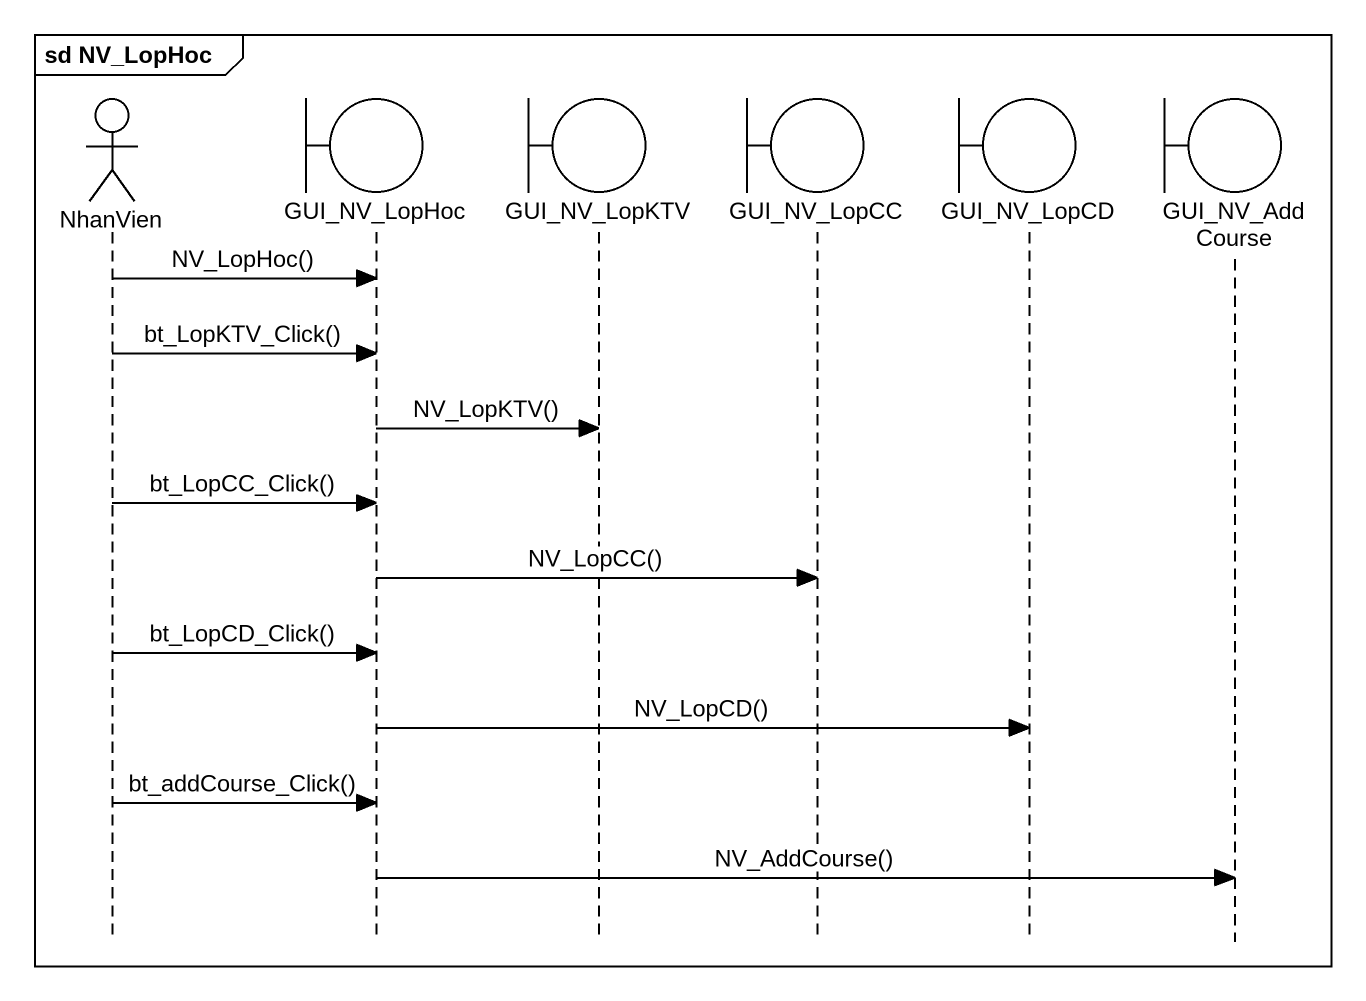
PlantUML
@startuml
mainframe sd NV_LopHoc
hide footbox
actor NhanVien
boundary GUI_NV_LopHoc
boundary GUI_NV_LopKTV
boundary GUI_NV_LopCC
boundary GUI_NV_LopCD
boundary GUI_NV_AddCourse

NhanVien -> GUI_NV_LopHoc : NV_LopHoc()
NhanVien -> GUI_NV_LopHoc : bt_LopKTV_Click()
GUI_NV_LopHoc -> GUI_NV_LopKTV : NV_LopKTV()
NhanVien -> GUI_NV_LopHoc : bt_LopCC_Click()
GUI_NV_LopHoc -> GUI_NV_LopCC : NV_LopCC()
NhanVien -> GUI_NV_LopHoc : bt_LopCD_Click()
GUI_NV_LopHoc -> GUI_NV_LopCD : NV_LopCD()
NhanVien -> GUI_NV_LopHoc : bt_addCourse_Click()
GUI_NV_LopHoc -> GUI_NV_AddCourse : NV_AddCourse()
@enduml
